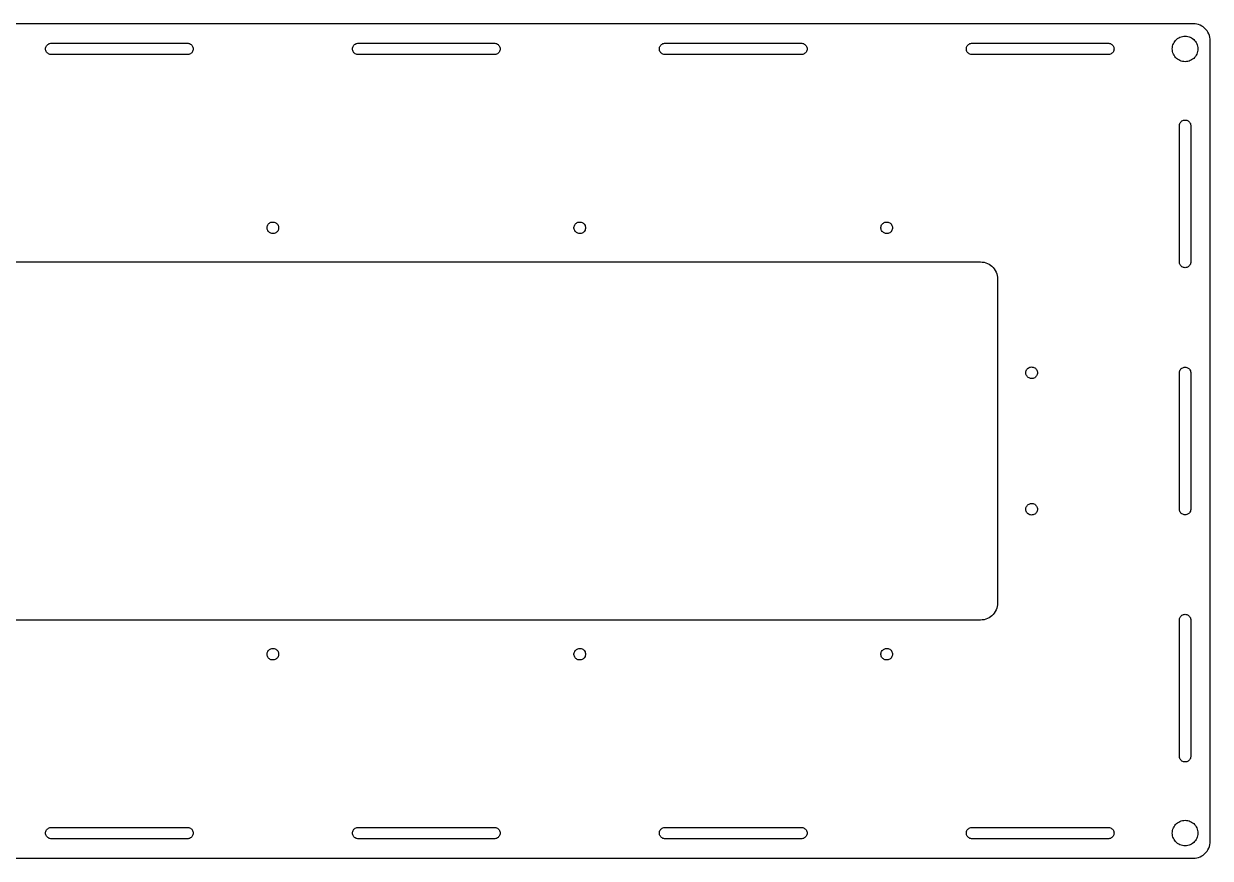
# Model space of a CAD drawing. Header units: metres. Extents: x -320 to 320, y -122 to 122.
# Drawn here: x -28 to 319.9, y -122.3 to 122.3 of the extents above; entities that cross this region are included whole.
import ezdxf

# ---------------------------------------------------------------- set-up
doc = ezdxf.new("R2010")
doc.units = ezdxf.units.M

msp = doc.modelspace()

# ---------------------------------------------------------------- linework, layer by layer
for p, q in [((314.875, 122.325), (-314.875, 122.325)), ((315.398, 122.298), (314.875, 122.325)), ((315.915, 122.216), (315.398, 122.298)), ((316.42, 122.08), (315.915, 122.216)), ((316.909, 121.893), (316.42, 122.08)), ((317.375, 121.655), (316.909, 121.893)), ((310.625, 118.198), (310.975, 118.376)), ((310.975, 118.376), (311.341, 118.516)), ((311.341, 118.516), (311.72, 118.618)), ((311.72, 118.618), (312.108, 118.679)), ((312.108, 118.679), (312.5, 118.7)), ((312.5, 118.7), (312.892, 118.679)), ((312.892, 118.679), (313.28, 118.618)), ((313.28, 118.618), (313.659, 118.516)), ((313.659, 118.516), (314.025, 118.376)), ((314.025, 118.376), (314.375, 118.198)), ((317.814, 121.37), (317.375, 121.655)), ((318.221, 121.041), (317.814, 121.37)), ((318.591, 120.671), (318.221, 121.041)), ((318.92, 120.264), (318.591, 120.671)), ((319.205, 119.825), (318.92, 120.264)), ((319.443, 119.359), (319.205, 119.825)), ((319.63, 118.87), (319.443, 119.359)), ((319.766, 118.365), (319.63, 118.87)), ((319.848, 117.848), (319.766, 118.365)), ((-21.65, 114.95), (-21.6316, 115.196)), ((-21.6316, 114.704), (-21.65, 114.95)), ((-21.6316, 115.196), (-21.5767, 115.436)), ((-21.5767, 115.436), (-21.4866, 115.666)), ((-21.4866, 115.666), (-21.3633, 115.879)), ((-21.3633, 115.879), (-21.2095, 116.072)), ((-21.2095, 116.072), (-21.0287, 116.24)), ((-21.0287, 116.24), (-20.825, 116.379)), ((-20.825, 116.379), (-20.6028, 116.486)), ((-20.6028, 116.486), (-20.3672, 116.559)), ((-20.3672, 116.559), (-20.1233, 116.595)), ((-20.1233, 116.595), (20.1233, 116.595)), ((20.1233, 116.595), (20.3672, 116.559)), ((20.3672, 116.559), (20.6028, 116.486)), ((20.6028, 116.486), (20.825, 116.379)), ((20.825, 116.379), (21.0287, 116.24)), ((21.0287, 116.24), (21.2095, 116.072)), ((21.2095, 116.072), (21.3633, 115.879)), ((21.3633, 115.879), (21.4866, 115.666)), ((21.4866, 115.666), (21.5767, 115.436)), ((21.5767, 115.436), (21.6316, 115.196)), ((21.6316, 115.196), (21.65, 114.95)), ((21.65, 114.95), (21.6316, 114.704)), ((68.35, 114.95), (68.3684, 115.196)), ((68.3684, 114.704), (68.35, 114.95)), ((68.3684, 115.196), (68.4233, 115.436)), ((68.4233, 115.436), (68.5134, 115.666)), ((68.5134, 115.666), (68.6367, 115.879)), ((68.6367, 115.879), (68.7905, 116.072)), ((68.7905, 116.072), (68.9712, 116.24)), ((68.9712, 116.24), (69.175, 116.379)), ((69.175, 116.379), (69.3972, 116.486)), ((69.3972, 116.486), (69.6328, 116.559)), ((69.6328, 116.559), (69.8767, 116.595)), ((69.8767, 116.595), (110.123, 116.595)), ((110.123, 116.595), (110.367, 116.559)), ((110.367, 116.559), (110.603, 116.486)), ((110.603, 116.486), (110.825, 116.379)), ((110.825, 116.379), (111.029, 116.24)), ((111.029, 116.24), (111.21, 116.072)), ((111.21, 116.072), (111.363, 115.879)), ((111.363, 115.879), (111.487, 115.666)), ((111.487, 115.666), (111.577, 115.436)), ((111.577, 115.436), (111.632, 115.196)), ((111.632, 115.196), (111.65, 114.95)), ((111.65, 114.95), (111.632, 114.704)), ((158.35, 114.95), (158.368, 115.196)), ((158.368, 114.704), (158.35, 114.95)), ((158.368, 115.196), (158.423, 115.436)), ((158.423, 115.436), (158.513, 115.666)), ((158.513, 115.666), (158.637, 115.879)), ((158.637, 115.879), (158.79, 116.072)), ((158.79, 116.072), (158.971, 116.24)), ((158.971, 116.24), (159.175, 116.379)), ((159.175, 116.379), (159.397, 116.486)), ((159.397, 116.486), (159.633, 116.559)), ((159.633, 116.559), (159.877, 116.595)), ((159.877, 116.595), (200.123, 116.595)), ((200.123, 116.595), (200.367, 116.559)), ((200.367, 116.559), (200.603, 116.486)), ((200.603, 116.486), (200.825, 116.379)), ((200.825, 116.379), (201.029, 116.24)), ((201.029, 116.24), (201.21, 116.072)), ((201.21, 116.072), (201.363, 115.879)), ((201.363, 115.879), (201.487, 115.666)), ((201.487, 115.666), (201.577, 115.436)), ((201.577, 115.436), (201.632, 115.196)), ((201.632, 115.196), (201.65, 114.95)), ((201.65, 114.95), (201.632, 114.704)), ((248.35, 114.95), (248.368, 115.196)), ((248.368, 114.704), (248.35, 114.95)), ((248.368, 115.196), (248.423, 115.436)), ((248.423, 115.436), (248.513, 115.666)), ((248.513, 115.666), (248.637, 115.879)), ((248.637, 115.879), (248.79, 116.072)), ((248.79, 116.072), (248.971, 116.24)), ((248.971, 116.24), (249.175, 116.379)), ((249.175, 116.379), (249.397, 116.486)), ((249.397, 116.486), (249.633, 116.559)), ((249.633, 116.559), (249.877, 116.595)), ((249.877, 116.595), (290.123, 116.595)), ((290.123, 116.595), (290.367, 116.559)), ((290.367, 116.559), (290.603, 116.486)), ((290.603, 116.486), (290.825, 116.379)), ((290.825, 116.379), (291.029, 116.24)), ((291.029, 116.24), (291.21, 116.072)), ((291.21, 116.072), (291.363, 115.879)), ((291.363, 115.879), (291.487, 115.666)), ((291.487, 115.666), (291.577, 115.436)), ((291.577, 115.436), (291.632, 115.196)), ((291.632, 115.196), (291.65, 114.95)), ((291.65, 114.95), (291.632, 114.704)), ((308.75, 114.95), (308.771, 115.342)), ((308.771, 114.558), (308.75, 114.95)), ((308.771, 115.342), (308.832, 115.73)), ((308.832, 115.73), (308.934, 116.109)), ((308.934, 116.109), (309.074, 116.475)), ((309.074, 116.475), (309.252, 116.825)), ((309.252, 116.825), (309.466, 117.154)), ((309.466, 117.154), (309.713, 117.459)), ((309.713, 117.459), (309.991, 117.737)), ((309.991, 117.737), (310.296, 117.984)), ((310.296, 117.984), (310.625, 118.198)), ((314.375, 118.198), (314.704, 117.984)), ((314.704, 117.984), (315.009, 117.737)), ((315.009, 117.737), (315.287, 117.459)), ((315.287, 117.459), (315.534, 117.154)), ((315.534, 117.154), (315.748, 116.825)), ((315.748, 116.825), (315.926, 116.475)), ((315.926, 116.475), (316.066, 116.109)), ((316.066, 116.109), (316.168, 115.73)), ((316.168, 115.73), (316.229, 115.342)), ((316.229, 115.342), (316.25, 114.95)), ((316.25, 114.95), (316.229, 114.558)), ((319.875, 117.325), (319.848, 117.848)), ((319.875, -117.325), (319.875, 117.325)), ((-21.5767, 114.464), (-21.6316, 114.704)), ((-21.4866, 114.234), (-21.5767, 114.464)), ((-21.3633, 114.021), (-21.4866, 114.234)), ((-21.2095, 113.828), (-21.3633, 114.021)), ((-21.0287, 113.66), (-21.2095, 113.828)), ((-20.825, 113.521), (-21.0287, 113.66)), ((-20.6028, 113.414), (-20.825, 113.521)), ((-20.3672, 113.341), (-20.6028, 113.414)), ((-20.1233, 113.305), (-20.3672, 113.341)), ((20.1233, 113.305), (-20.1233, 113.305)), ((20.3672, 113.341), (20.1233, 113.305)), ((20.6028, 113.414), (20.3672, 113.341)), ((20.825, 113.521), (20.6028, 113.414)), ((21.0287, 113.66), (20.825, 113.521)), ((21.2095, 113.828), (21.0287, 113.66)), ((21.3633, 114.021), (21.2095, 113.828)), ((21.4866, 114.234), (21.3633, 114.021)), ((21.5767, 114.464), (21.4866, 114.234)), ((21.6316, 114.704), (21.5767, 114.464)), ((68.4233, 114.464), (68.3684, 114.704)), ((68.5134, 114.234), (68.4233, 114.464)), ((68.6367, 114.021), (68.5134, 114.234)), ((68.7905, 113.828), (68.6367, 114.021)), ((68.9712, 113.66), (68.7905, 113.828)), ((69.175, 113.521), (68.9712, 113.66)), ((69.3972, 113.414), (69.175, 113.521)), ((69.6328, 113.341), (69.3972, 113.414)), ((69.8767, 113.305), (69.6328, 113.341)), ((110.123, 113.305), (69.8767, 113.305)), ((110.367, 113.341), (110.123, 113.305)), ((110.603, 113.414), (110.367, 113.341)), ((110.825, 113.521), (110.603, 113.414)), ((111.029, 113.66), (110.825, 113.521)), ((111.21, 113.828), (111.029, 113.66)), ((111.363, 114.021), (111.21, 113.828)), ((111.487, 114.234), (111.363, 114.021)), ((111.577, 114.464), (111.487, 114.234)), ((111.632, 114.704), (111.577, 114.464)), ((158.423, 114.464), (158.368, 114.704)), ((158.513, 114.234), (158.423, 114.464)), ((158.637, 114.021), (158.513, 114.234)), ((158.79, 113.828), (158.637, 114.021)), ((158.971, 113.66), (158.79, 113.828)), ((159.175, 113.521), (158.971, 113.66)), ((159.397, 113.414), (159.175, 113.521)), ((159.633, 113.341), (159.397, 113.414)), ((159.877, 113.305), (159.633, 113.341)), ((200.123, 113.305), (159.877, 113.305)), ((200.367, 113.341), (200.123, 113.305)), ((200.603, 113.414), (200.367, 113.341)), ((200.825, 113.521), (200.603, 113.414)), ((201.029, 113.66), (200.825, 113.521)), ((201.21, 113.828), (201.029, 113.66)), ((201.363, 114.021), (201.21, 113.828)), ((201.487, 114.234), (201.363, 114.021)), ((201.577, 114.464), (201.487, 114.234)), ((201.632, 114.704), (201.577, 114.464)), ((248.423, 114.464), (248.368, 114.704)), ((248.513, 114.234), (248.423, 114.464)), ((248.637, 114.021), (248.513, 114.234)), ((248.79, 113.828), (248.637, 114.021)), ((248.971, 113.66), (248.79, 113.828)), ((249.175, 113.521), (248.971, 113.66)), ((249.397, 113.414), (249.175, 113.521)), ((249.633, 113.341), (249.397, 113.414)), ((249.877, 113.305), (249.633, 113.341)), ((290.123, 113.305), (249.877, 113.305)), ((290.367, 113.341), (290.123, 113.305)), ((290.603, 113.414), (290.367, 113.341)), ((290.825, 113.521), (290.603, 113.414)), ((291.029, 113.66), (290.825, 113.521)), ((291.21, 113.828), (291.029, 113.66)), ((291.363, 114.021), (291.21, 113.828)), ((291.487, 114.234), (291.363, 114.021)), ((291.577, 114.464), (291.487, 114.234)), ((291.632, 114.704), (291.577, 114.464)), ((308.832, 114.17), (308.771, 114.558)), ((308.934, 113.791), (308.832, 114.17)), ((309.074, 113.425), (308.934, 113.791)), ((309.252, 113.075), (309.074, 113.425)), ((309.466, 112.746), (309.252, 113.075)), ((309.713, 112.441), (309.466, 112.746)), ((309.991, 112.163), (309.713, 112.441)), ((310.296, 111.916), (309.991, 112.163)), ((310.625, 111.702), (310.296, 111.916)), ((310.975, 111.524), (310.625, 111.702)), ((311.341, 111.384), (310.975, 111.524)), ((311.72, 111.282), (311.341, 111.384)), ((313.659, 111.384), (313.28, 111.282)), ((314.025, 111.524), (313.659, 111.384)), ((314.375, 111.702), (314.025, 111.524)), ((314.704, 111.916), (314.375, 111.702)), ((315.009, 112.163), (314.704, 111.916)), ((315.287, 112.441), (315.009, 112.163)), ((315.534, 112.746), (315.287, 112.441)), ((315.748, 113.075), (315.534, 112.746)), ((315.926, 113.425), (315.748, 113.075)), ((316.066, 113.791), (315.926, 113.425)), ((316.168, 114.17), (316.066, 113.791)), ((316.229, 114.558), (316.168, 114.17)), ((312.108, 111.221), (311.72, 111.282)), ((312.5, 111.2), (312.108, 111.221)), ((312.892, 111.221), (312.5, 111.2)), ((313.28, 111.282), (312.892, 111.221)), ((311.784, 93.9366), (312.014, 94.0267)), ((312.014, 94.0267), (312.254, 94.0816)), ((312.254, 94.0816), (312.5, 94.1)), ((312.5, 94.1), (312.746, 94.0816)), ((312.746, 94.0816), (312.986, 94.0267)), ((312.986, 94.0267), (313.216, 93.9366)), ((310.855, 92.5733), (310.891, 92.8172)), ((310.855, 52.3267), (310.855, 92.5733)), ((310.891, 92.8172), (310.964, 93.0528)), ((310.964, 93.0528), (311.071, 93.275)), ((311.071, 93.275), (311.21, 93.4788)), ((311.21, 93.4788), (311.378, 93.6595)), ((311.378, 93.6595), (311.571, 93.8133)), ((311.571, 93.8133), (311.784, 93.9366)), ((313.216, 93.9366), (313.429, 93.8133)), ((313.429, 93.8133), (313.622, 93.6595)), ((313.622, 93.6595), (313.79, 93.4788)), ((313.79, 93.4788), (313.929, 93.275)), ((313.929, 93.275), (314.036, 93.0528)), ((314.036, 93.0528), (314.109, 92.8172)), ((314.109, 92.8172), (314.145, 92.5733)), ((314.145, 92.5733), (314.145, 52.3267)), ((43.3045, 62.6241), (43.3407, 62.8696)), ((43.3407, 62.8696), (43.4122, 63.1073)), ((43.4122, 63.1073), (43.5175, 63.332)), ((43.5175, 63.332), (43.6544, 63.539)), ((43.6544, 63.539), (43.8201, 63.7238)), ((43.8201, 63.7238), (44.0108, 63.8826)), ((44.0108, 63.8826), (44.2227, 64.0119)), ((44.2227, 64.0119), (44.4511, 64.1089)), ((44.4511, 64.1089), (44.6912, 64.1717)), ((44.6912, 64.1717), (44.9379, 64.1989)), ((44.9379, 64.1989), (45.1859, 64.1898)), ((45.1859, 64.1898), (45.43, 64.1447)), ((45.43, 64.1447), (45.6649, 64.0646)), ((45.6649, 64.0646), (45.8856, 63.9511)), ((45.8856, 63.9511), (46.0874, 63.8067)), ((46.0874, 63.8067), (46.2661, 63.6344)), ((46.2661, 63.6344), (46.4178, 63.438)), ((46.4178, 63.438), (46.5393, 63.2216)), ((46.5393, 63.2216), (46.6279, 62.9898)), ((46.6279, 62.9898), (46.6819, 62.7475)), ((46.6819, 62.7475), (46.7, 62.5)), ((133.305, 62.6241), (133.341, 62.8696)), ((133.341, 62.8696), (133.412, 63.1073)), ((133.412, 63.1073), (133.518, 63.332)), ((133.518, 63.332), (133.654, 63.539)), ((133.654, 63.539), (133.82, 63.7238)), ((133.82, 63.7238), (134.011, 63.8826)), ((134.011, 63.8826), (134.223, 64.0119)), ((134.223, 64.0119), (134.451, 64.1089)), ((134.451, 64.1089), (134.691, 64.1717)), ((134.691, 64.1717), (134.938, 64.1989)), ((134.938, 64.1989), (135.186, 64.1898)), ((135.186, 64.1898), (135.43, 64.1447)), ((135.43, 64.1447), (135.665, 64.0646)), ((135.665, 64.0646), (135.886, 63.9511)), ((135.886, 63.9511), (136.087, 63.8067)), ((136.087, 63.8067), (136.266, 63.6344)), ((136.266, 63.6344), (136.418, 63.438)), ((136.418, 63.438), (136.539, 63.2216)), ((136.539, 63.2216), (136.628, 62.9898)), ((136.628, 62.9898), (136.682, 62.7475)), ((136.682, 62.7475), (136.7, 62.5)), ((223.305, 62.6241), (223.341, 62.8696)), ((223.341, 62.8696), (223.412, 63.1073)), ((223.412, 63.1073), (223.518, 63.332)), ((223.518, 63.332), (223.654, 63.539)), ((223.654, 63.539), (223.82, 63.7238)), ((223.82, 63.7238), (224.011, 63.8826)), ((224.011, 63.8826), (224.223, 64.0119)), ((224.223, 64.0119), (224.451, 64.1089)), ((224.451, 64.1089), (224.691, 64.1717)), ((224.691, 64.1717), (224.938, 64.1989)), ((224.938, 64.1989), (225.186, 64.1898)), ((225.186, 64.1898), (225.43, 64.1447)), ((225.43, 64.1447), (225.665, 64.0646)), ((225.665, 64.0646), (225.886, 63.9511)), ((225.886, 63.9511), (226.087, 63.8067)), ((226.087, 63.8067), (226.266, 63.6344)), ((226.266, 63.6344), (226.418, 63.438)), ((226.418, 63.438), (226.539, 63.2216)), ((226.539, 63.2216), (226.628, 62.9898)), ((226.628, 62.9898), (226.682, 62.7475)), ((226.682, 62.7475), (226.7, 62.5)), ((43.3045, 62.3759), (43.3045, 62.6241)), ((43.3407, 62.1304), (43.3045, 62.3759)), ((43.4122, 61.8927), (43.3407, 62.1304)), ((43.5175, 61.668), (43.4122, 61.8927)), ((43.6544, 61.461), (43.5175, 61.668)), ((43.8201, 61.2762), (43.6544, 61.461)), ((44.0108, 61.1174), (43.8201, 61.2762)), ((44.2227, 60.9881), (44.0108, 61.1174)), ((44.4511, 60.8911), (44.2227, 60.9881)), ((44.6912, 60.8283), (44.4511, 60.8911)), ((44.9379, 60.8011), (44.6912, 60.8283)), ((45.1859, 60.8102), (44.9379, 60.8011)), ((45.43, 60.8553), (45.1859, 60.8102)), ((45.6649, 60.9354), (45.43, 60.8553)), ((45.8856, 61.0489), (45.6649, 60.9354)), ((46.0874, 61.1933), (45.8856, 61.0489)), ((46.2661, 61.3656), (46.0874, 61.1933)), ((46.4178, 61.562), (46.2661, 61.3656)), ((46.5393, 61.7784), (46.4178, 61.562)), ((46.6279, 62.0102), (46.5393, 61.7784)), ((46.6819, 62.2525), (46.6279, 62.0102)), ((46.7, 62.5), (46.6819, 62.2525)), ((133.305, 62.3759), (133.305, 62.6241)), ((133.341, 62.1304), (133.305, 62.3759)), ((133.412, 61.8927), (133.341, 62.1304)), ((133.518, 61.668), (133.412, 61.8927)), ((133.654, 61.461), (133.518, 61.668)), ((133.82, 61.2762), (133.654, 61.461)), ((134.011, 61.1174), (133.82, 61.2762)), ((134.223, 60.9881), (134.011, 61.1174)), ((134.451, 60.8911), (134.223, 60.9881)), ((134.691, 60.8283), (134.451, 60.8911)), ((134.938, 60.8011), (134.691, 60.8283)), ((135.186, 60.8102), (134.938, 60.8011)), ((135.43, 60.8553), (135.186, 60.8102)), ((135.665, 60.9354), (135.43, 60.8553)), ((135.886, 61.0489), (135.665, 60.9354)), ((136.087, 61.1933), (135.886, 61.0489)), ((136.266, 61.3656), (136.087, 61.1933)), ((136.418, 61.562), (136.266, 61.3656)), ((136.539, 61.7784), (136.418, 61.562)), ((136.628, 62.0102), (136.539, 61.7784)), ((136.682, 62.2525), (136.628, 62.0102)), ((136.7, 62.5), (136.682, 62.2525)), ((223.305, 62.3759), (223.305, 62.6241)), ((223.341, 62.1304), (223.305, 62.3759)), ((223.412, 61.8927), (223.341, 62.1304)), ((223.518, 61.668), (223.412, 61.8927)), ((223.654, 61.461), (223.518, 61.668)), ((223.82, 61.2762), (223.654, 61.461)), ((224.011, 61.1174), (223.82, 61.2762)), ((224.223, 60.9881), (224.011, 61.1174)), ((224.451, 60.8911), (224.223, 60.9881)), ((224.691, 60.8283), (224.451, 60.8911)), ((224.938, 60.8011), (224.691, 60.8283)), ((225.186, 60.8102), (224.938, 60.8011)), ((225.43, 60.8553), (225.186, 60.8102)), ((225.665, 60.9354), (225.43, 60.8553)), ((225.886, 61.0489), (225.665, 60.9354)), ((226.087, 61.1933), (225.886, 61.0489)), ((226.266, 61.3656), (226.087, 61.1933)), ((226.418, 61.562), (226.266, 61.3656)), ((226.539, 61.7784), (226.418, 61.562)), ((226.628, 62.0102), (226.539, 61.7784)), ((226.682, 62.2525), (226.628, 62.0102)), ((226.7, 62.5), (226.682, 62.2525)), ((-252.5, 52.5), (252.5, 52.5)), ((252.5, 52.5), (253.023, 52.4726)), ((253.023, 52.4726), (253.54, 52.3907)), ((253.54, 52.3907), (254.045, 52.2553)), ((254.045, 52.2553), (254.534, 52.0677)), ((310.891, 52.0828), (310.855, 52.3267)), ((314.145, 52.3267), (314.109, 52.0828)), ((254.534, 52.0677), (255, 51.8301)), ((255, 51.8301), (255.439, 51.5451)), ((255.439, 51.5451), (255.846, 51.2157)), ((255.846, 51.2157), (256.216, 50.8457)), ((256.216, 50.8457), (256.545, 50.4389)), ((256.545, 50.4389), (256.83, 50)), ((256.83, 50), (257.068, 49.5337)), ((257.068, 49.5337), (257.255, 49.0451)), ((257.255, 49.0451), (257.391, 48.5396)), ((310.964, 51.8472), (310.891, 52.0828)), ((311.071, 51.625), (310.964, 51.8472)), ((311.21, 51.4212), (311.071, 51.625)), ((311.378, 51.2405), (311.21, 51.4212)), ((311.571, 51.0867), (311.378, 51.2405)), ((311.784, 50.9634), (311.571, 51.0867)), ((312.014, 50.8733), (311.784, 50.9634)), ((312.254, 50.8184), (312.014, 50.8733)), ((312.5, 50.8), (312.254, 50.8184)), ((312.746, 50.8184), (312.5, 50.8)), ((312.986, 50.8733), (312.746, 50.8184)), ((313.216, 50.9634), (312.986, 50.8733)), ((313.429, 51.0867), (313.216, 50.9634)), ((313.622, 51.2405), (313.429, 51.0867)), ((313.79, 51.4212), (313.622, 51.2405)), ((313.929, 51.625), (313.79, 51.4212)), ((314.036, 51.8472), (313.929, 51.625)), ((314.109, 52.0828), (314.036, 51.8472)), ((257.391, 48.5396), (257.473, 48.0226)), ((257.473, 48.0226), (257.5, 47.5)), ((257.5, 47.5), (257.5, -47.5)), ((266.018, 20.832), (266.154, 21.039)), ((266.154, 21.039), (266.32, 21.2238)), ((266.32, 21.2238), (266.511, 21.3826)), ((266.511, 21.3826), (266.723, 21.5119)), ((266.723, 21.5119), (266.951, 21.6089)), ((266.951, 21.6089), (267.191, 21.6717)), ((267.191, 21.6717), (267.438, 21.6989)), ((267.438, 21.6989), (267.686, 21.6898)), ((267.686, 21.6898), (267.93, 21.6447)), ((267.93, 21.6447), (268.165, 21.5646)), ((268.165, 21.5646), (268.386, 21.4511)), ((268.386, 21.4511), (268.587, 21.3067)), ((268.587, 21.3067), (268.766, 21.1344)), ((268.766, 21.1344), (268.918, 20.938)), ((268.918, 20.938), (269.039, 20.7216)), ((311.071, 20.825), (311.21, 21.0287)), ((311.21, 21.0287), (311.378, 21.2095)), ((311.378, 21.2095), (311.571, 21.3633)), ((311.571, 21.3633), (311.784, 21.4866)), ((311.784, 21.4866), (312.014, 21.5767)), ((312.014, 21.5767), (312.254, 21.6316)), ((312.254, 21.6316), (312.5, 21.65)), ((312.5, 21.65), (312.746, 21.6316)), ((312.746, 21.6316), (312.986, 21.5767)), ((312.986, 21.5767), (313.216, 21.4866)), ((313.216, 21.4866), (313.429, 21.3633)), ((313.429, 21.3633), (313.622, 21.2095)), ((313.622, 21.2095), (313.79, 21.0287)), ((313.79, 21.0287), (313.929, 20.825)), ((265.805, 20.1241), (265.841, 20.3696)), ((265.805, 19.8759), (265.805, 20.1241)), ((265.841, 19.6304), (265.805, 19.8759)), ((265.841, 20.3696), (265.912, 20.6073)), ((265.912, 19.3927), (265.841, 19.6304)), ((265.912, 20.6073), (266.018, 20.832)), ((266.018, 19.168), (265.912, 19.3927)), ((266.154, 18.961), (266.018, 19.168)), ((266.32, 18.7762), (266.154, 18.961)), ((266.511, 18.6174), (266.32, 18.7762)), ((266.723, 18.4881), (266.511, 18.6174)), ((266.951, 18.3911), (266.723, 18.4881)), ((267.191, 18.3283), (266.951, 18.3911)), ((267.438, 18.3011), (267.191, 18.3283)), ((267.686, 18.3102), (267.438, 18.3011)), ((267.93, 18.3553), (267.686, 18.3102)), ((268.165, 18.4354), (267.93, 18.3553)), ((268.386, 18.5489), (268.165, 18.4354)), ((268.587, 18.6933), (268.386, 18.5489)), ((268.766, 18.8656), (268.587, 18.6933)), ((268.918, 19.062), (268.766, 18.8656)), ((269.039, 19.2784), (268.918, 19.062)), ((269.039, 20.7216), (269.128, 20.4898)), ((269.128, 19.5102), (269.039, 19.2784)), ((269.128, 20.4898), (269.182, 20.2475)), ((269.182, 19.7525), (269.128, 19.5102)), ((269.182, 20.2475), (269.2, 20)), ((269.2, 20), (269.182, 19.7525)), ((310.855, 20.1233), (310.891, 20.3672)), ((310.855, -20.1233), (310.855, 20.1233)), ((310.891, 20.3672), (310.964, 20.6028)), ((310.964, 20.6028), (311.071, 20.825)), ((313.929, 20.825), (314.036, 20.6028)), ((314.036, 20.6028), (314.109, 20.3672)), ((314.109, 20.3672), (314.145, 20.1233)), ((314.145, 20.1233), (314.145, -20.1233)), ((265.805, -19.8759), (265.841, -19.6304)), ((265.805, -20.1241), (265.805, -19.8759)), ((265.841, -20.3696), (265.805, -20.1241)), ((265.841, -19.6304), (265.912, -19.3927)), ((265.912, -20.6073), (265.841, -20.3696)), ((265.912, -19.3927), (266.018, -19.168)), ((266.018, -20.832), (265.912, -20.6073)), ((266.018, -19.168), (266.154, -18.961)), ((266.154, -21.039), (266.018, -20.832)), ((266.154, -18.961), (266.32, -18.7762)), ((266.32, -18.7762), (266.511, -18.6174)), ((266.511, -18.6174), (266.723, -18.4881)), ((266.723, -18.4881), (266.951, -18.3911)), ((266.951, -18.3911), (267.191, -18.3283)), ((267.191, -18.3283), (267.438, -18.3011)), ((267.438, -18.3011), (267.686, -18.3102)), ((267.686, -18.3102), (267.93, -18.3553)), ((267.93, -18.3553), (268.165, -18.4354)), ((268.165, -18.4354), (268.386, -18.5489)), ((268.386, -18.5489), (268.587, -18.6933)), ((268.587, -18.6933), (268.766, -18.8656)), ((268.766, -18.8656), (268.918, -19.062)), ((268.918, -19.062), (269.039, -19.2784)), ((269.039, -20.7216), (268.918, -20.938)), ((269.039, -19.2784), (269.128, -19.5102)), ((269.128, -20.4898), (269.039, -20.7216)), ((269.128, -19.5102), (269.182, -19.7525)), ((269.182, -20.2475), (269.128, -20.4898)), ((269.182, -19.7525), (269.2, -20)), ((269.2, -20), (269.182, -20.2475)), ((310.891, -20.3672), (310.855, -20.1233)), ((310.964, -20.6028), (310.891, -20.3672)), ((311.071, -20.825), (310.964, -20.6028)), ((311.21, -21.0287), (311.071, -20.825)), ((313.929, -20.825), (313.79, -21.0287)), ((314.036, -20.6028), (313.929, -20.825)), ((314.109, -20.3672), (314.036, -20.6028)), ((314.145, -20.1233), (314.109, -20.3672)), ((266.32, -21.2238), (266.154, -21.039)), ((266.511, -21.3826), (266.32, -21.2238)), ((266.723, -21.5119), (266.511, -21.3826)), ((266.951, -21.6089), (266.723, -21.5119)), ((267.191, -21.6717), (266.951, -21.6089)), ((267.438, -21.6989), (267.191, -21.6717)), ((267.686, -21.6898), (267.438, -21.6989)), ((267.93, -21.6447), (267.686, -21.6898)), ((268.165, -21.5646), (267.93, -21.6447)), ((268.386, -21.4511), (268.165, -21.5646)), ((268.587, -21.3067), (268.386, -21.4511)), ((268.766, -21.1344), (268.587, -21.3067)), ((268.918, -20.938), (268.766, -21.1344)), ((311.378, -21.2095), (311.21, -21.0287)), ((311.571, -21.3633), (311.378, -21.2095)), ((311.784, -21.4866), (311.571, -21.3633)), ((312.014, -21.5767), (311.784, -21.4866)), ((312.254, -21.6316), (312.014, -21.5767)), ((312.5, -21.65), (312.254, -21.6316)), ((312.746, -21.6316), (312.5, -21.65)), ((312.986, -21.5767), (312.746, -21.6316)), ((313.216, -21.4866), (312.986, -21.5767)), ((313.429, -21.3633), (313.216, -21.4866)), ((313.622, -21.2095), (313.429, -21.3633)), ((313.79, -21.0287), (313.622, -21.2095)), ((257.391, -48.5396), (257.255, -49.0451)), ((257.473, -48.0226), (257.391, -48.5396)), ((257.5, -47.5), (257.473, -48.0226)), ((254.534, -52.0677), (254.045, -52.2553)), ((255, -51.8301), (254.534, -52.0677)), ((255.439, -51.5451), (255, -51.8301)), ((255.846, -51.2157), (255.439, -51.5451)), ((256.216, -50.8457), (255.846, -51.2157)), ((256.545, -50.4389), (256.216, -50.8457)), ((256.83, -50), (256.545, -50.4389)), ((257.068, -49.5337), (256.83, -50)), ((257.255, -49.0451), (257.068, -49.5337)), ((310.855, -52.3267), (310.891, -52.0828)), ((310.891, -52.0828), (310.964, -51.8472)), ((310.964, -51.8472), (311.071, -51.625)), ((311.071, -51.625), (311.21, -51.4212)), ((311.21, -51.4212), (311.378, -51.2405)), ((311.378, -51.2405), (311.571, -51.0867)), ((311.571, -51.0867), (311.784, -50.9634)), ((311.784, -50.9634), (312.014, -50.8733)), ((312.014, -50.8733), (312.254, -50.8184)), ((312.254, -50.8184), (312.5, -50.8)), ((312.5, -50.8), (312.746, -50.8184)), ((312.746, -50.8184), (312.986, -50.8733)), ((312.986, -50.8733), (313.216, -50.9634)), ((313.216, -50.9634), (313.429, -51.0867)), ((313.429, -51.0867), (313.622, -51.2405)), ((313.622, -51.2405), (313.79, -51.4212)), ((313.79, -51.4212), (313.929, -51.625)), ((313.929, -51.625), (314.036, -51.8472)), ((314.036, -51.8472), (314.109, -52.0828)), ((314.109, -52.0828), (314.145, -52.3267)), ((252.5, -52.5), (-252.5, -52.5)), ((253.023, -52.4726), (252.5, -52.5)), ((253.54, -52.3907), (253.023, -52.4726)), ((254.045, -52.2553), (253.54, -52.3907)), ((310.855, -92.5733), (310.855, -52.3267)), ((314.145, -52.3267), (314.145, -92.5733)), ((43.3045, -62.3759), (43.3407, -62.1304)), ((43.3045, -62.6241), (43.3045, -62.3759)), ((43.3407, -62.8696), (43.3045, -62.6241)), ((43.3407, -62.1304), (43.4122, -61.8927)), ((43.4122, -61.8927), (43.5175, -61.668)), ((43.5175, -61.668), (43.6544, -61.461)), ((43.6544, -61.461), (43.8201, -61.2762)), ((43.8201, -61.2762), (44.0108, -61.1174)), ((44.0108, -61.1174), (44.2227, -60.9881)), ((44.2227, -60.9881), (44.4511, -60.8911)), ((44.4511, -60.8911), (44.6912, -60.8283)), ((44.6912, -60.8283), (44.9379, -60.8011)), ((44.9379, -60.8011), (45.1859, -60.8102)), ((45.1859, -60.8102), (45.43, -60.8553)), ((45.43, -60.8553), (45.6649, -60.9354)), ((45.6649, -60.9354), (45.8856, -61.0489)), ((45.8856, -61.0489), (46.0874, -61.1933)), ((46.0874, -61.1933), (46.2661, -61.3656)), ((46.2661, -61.3656), (46.4178, -61.562)), ((46.4178, -61.562), (46.5393, -61.7784)), ((46.5393, -61.7784), (46.6279, -62.0102)), ((46.6279, -62.0102), (46.6819, -62.2525)), ((46.6819, -62.2525), (46.7, -62.5)), ((46.7, -62.5), (46.6819, -62.7475)), ((133.305, -62.3759), (133.341, -62.1304)), ((133.305, -62.6241), (133.305, -62.3759)), ((133.341, -62.8696), (133.305, -62.6241)), ((133.341, -62.1304), (133.412, -61.8927)), ((133.412, -61.8927), (133.518, -61.668)), ((133.518, -61.668), (133.654, -61.461)), ((133.654, -61.461), (133.82, -61.2762)), ((133.82, -61.2762), (134.011, -61.1174)), ((134.011, -61.1174), (134.223, -60.9881)), ((134.223, -60.9881), (134.451, -60.8911)), ((134.451, -60.8911), (134.691, -60.8283)), ((134.691, -60.8283), (134.938, -60.8011)), ((134.938, -60.8011), (135.186, -60.8102)), ((135.186, -60.8102), (135.43, -60.8553)), ((135.43, -60.8553), (135.665, -60.9354)), ((135.665, -60.9354), (135.886, -61.0489)), ((135.886, -61.0489), (136.087, -61.1933)), ((136.087, -61.1933), (136.266, -61.3656)), ((136.266, -61.3656), (136.418, -61.562)), ((136.418, -61.562), (136.539, -61.7784)), ((136.539, -61.7784), (136.628, -62.0102)), ((136.628, -62.0102), (136.682, -62.2525)), ((136.682, -62.2525), (136.7, -62.5)), ((136.7, -62.5), (136.682, -62.7475)), ((223.305, -62.3759), (223.341, -62.1304)), ((223.305, -62.6241), (223.305, -62.3759)), ((223.341, -62.8696), (223.305, -62.6241)), ((223.341, -62.1304), (223.412, -61.8927)), ((223.412, -61.8927), (223.518, -61.668)), ((223.518, -61.668), (223.654, -61.461)), ((223.654, -61.461), (223.82, -61.2762)), ((223.82, -61.2762), (224.011, -61.1174)), ((224.011, -61.1174), (224.223, -60.9881)), ((224.223, -60.9881), (224.451, -60.8911)), ((224.451, -60.8911), (224.691, -60.8283)), ((224.691, -60.8283), (224.938, -60.8011)), ((224.938, -60.8011), (225.186, -60.8102)), ((225.186, -60.8102), (225.43, -60.8553)), ((225.43, -60.8553), (225.665, -60.9354)), ((225.665, -60.9354), (225.886, -61.0489)), ((225.886, -61.0489), (226.087, -61.1933)), ((226.087, -61.1933), (226.266, -61.3656)), ((226.266, -61.3656), (226.418, -61.562)), ((226.418, -61.562), (226.539, -61.7784)), ((226.539, -61.7784), (226.628, -62.0102)), ((226.628, -62.0102), (226.682, -62.2525)), ((226.682, -62.2525), (226.7, -62.5)), ((226.7, -62.5), (226.682, -62.7475)), ((43.4122, -63.1073), (43.3407, -62.8696)), ((43.5175, -63.332), (43.4122, -63.1073)), ((43.6544, -63.539), (43.5175, -63.332)), ((43.8201, -63.7238), (43.6544, -63.539)), ((44.0108, -63.8826), (43.8201, -63.7238)), ((44.2227, -64.0119), (44.0108, -63.8826)), ((44.4511, -64.1089), (44.2227, -64.0119)), ((44.6912, -64.1717), (44.4511, -64.1089)), ((44.9379, -64.1989), (44.6912, -64.1717)), ((45.1859, -64.1898), (44.9379, -64.1989)), ((45.43, -64.1447), (45.1859, -64.1898)), ((45.6649, -64.0646), (45.43, -64.1447)), ((45.8856, -63.9511), (45.6649, -64.0646)), ((46.0874, -63.8067), (45.8856, -63.9511)), ((46.2661, -63.6344), (46.0874, -63.8067)), ((46.4178, -63.438), (46.2661, -63.6344)), ((46.5393, -63.2216), (46.4178, -63.438)), ((46.6279, -62.9898), (46.5393, -63.2216)), ((46.6819, -62.7475), (46.6279, -62.9898)), ((133.412, -63.1073), (133.341, -62.8696)), ((133.518, -63.332), (133.412, -63.1073)), ((133.654, -63.539), (133.518, -63.332)), ((133.82, -63.7238), (133.654, -63.539)), ((134.011, -63.8826), (133.82, -63.7238)), ((134.223, -64.0119), (134.011, -63.8826)), ((134.451, -64.1089), (134.223, -64.0119)), ((134.691, -64.1717), (134.451, -64.1089)), ((134.938, -64.1989), (134.691, -64.1717)), ((135.186, -64.1898), (134.938, -64.1989)), ((135.43, -64.1447), (135.186, -64.1898)), ((135.665, -64.0646), (135.43, -64.1447)), ((135.886, -63.9511), (135.665, -64.0646)), ((136.087, -63.8067), (135.886, -63.9511)), ((136.266, -63.6344), (136.087, -63.8067)), ((136.418, -63.438), (136.266, -63.6344)), ((136.539, -63.2216), (136.418, -63.438)), ((136.628, -62.9898), (136.539, -63.2216)), ((136.682, -62.7475), (136.628, -62.9898)), ((223.412, -63.1073), (223.341, -62.8696)), ((223.518, -63.332), (223.412, -63.1073)), ((223.654, -63.539), (223.518, -63.332)), ((223.82, -63.7238), (223.654, -63.539)), ((224.011, -63.8826), (223.82, -63.7238)), ((224.223, -64.0119), (224.011, -63.8826)), ((224.451, -64.1089), (224.223, -64.0119)), ((224.691, -64.1717), (224.451, -64.1089)), ((224.938, -64.1989), (224.691, -64.1717)), ((225.186, -64.1898), (224.938, -64.1989)), ((225.43, -64.1447), (225.186, -64.1898)), ((225.665, -64.0646), (225.43, -64.1447)), ((225.886, -63.9511), (225.665, -64.0646)), ((226.087, -63.8067), (225.886, -63.9511)), ((226.266, -63.6344), (226.087, -63.8067)), ((226.418, -63.438), (226.266, -63.6344)), ((226.539, -63.2216), (226.418, -63.438)), ((226.628, -62.9898), (226.539, -63.2216)), ((226.682, -62.7475), (226.628, -62.9898)), ((310.891, -92.8172), (310.855, -92.5733)), ((310.964, -93.0528), (310.891, -92.8172)), ((311.071, -93.275), (310.964, -93.0528)), ((311.21, -93.4788), (311.071, -93.275)), ((311.378, -93.6595), (311.21, -93.4788)), ((311.571, -93.8133), (311.378, -93.6595)), ((311.784, -93.9366), (311.571, -93.8133)), ((312.014, -94.0267), (311.784, -93.9366)), ((313.216, -93.9366), (312.986, -94.0267)), ((313.429, -93.8133), (313.216, -93.9366)), ((313.622, -93.6595), (313.429, -93.8133)), ((313.79, -93.4788), (313.622, -93.6595)), ((313.929, -93.275), (313.79, -93.4788)), ((314.036, -93.0528), (313.929, -93.275)), ((314.109, -92.8172), (314.036, -93.0528)), ((314.145, -92.5733), (314.109, -92.8172)), ((312.254, -94.0816), (312.014, -94.0267)), ((312.5, -94.1), (312.254, -94.0816)), ((312.746, -94.0816), (312.5, -94.1)), ((312.986, -94.0267), (312.746, -94.0816)), ((311.341, -111.384), (311.72, -111.282)), ((311.72, -111.282), (312.108, -111.221)), ((312.108, -111.221), (312.5, -111.2)), ((312.5, -111.2), (312.892, -111.221)), ((312.892, -111.221), (313.28, -111.282)), ((313.28, -111.282), (313.659, -111.384)), ((-21.65, -114.95), (-21.6316, -114.704)), ((-21.6316, -114.704), (-21.5767, -114.464)), ((-21.5767, -114.464), (-21.4866, -114.234)), ((-21.4866, -114.234), (-21.3633, -114.021)), ((-21.3633, -114.021), (-21.2095, -113.828)), ((-21.2095, -113.828), (-21.0287, -113.66)), ((-21.0287, -113.66), (-20.825, -113.521)), ((-20.825, -113.521), (-20.6028, -113.414)), ((-20.6028, -113.414), (-20.3672, -113.341)), ((-20.3672, -113.341), (-20.1233, -113.305)), ((-20.1233, -113.305), (20.1233, -113.305)), ((20.1233, -113.305), (20.3672, -113.341)), ((20.3672, -113.341), (20.6028, -113.414)), ((20.6028, -113.414), (20.825, -113.521)), ((20.825, -113.521), (21.0287, -113.66)), ((21.0287, -113.66), (21.2095, -113.828)), ((21.2095, -113.828), (21.3633, -114.021)), ((21.3633, -114.021), (21.4866, -114.234)), ((21.4866, -114.234), (21.5767, -114.464)), ((21.5767, -114.464), (21.6316, -114.704)), ((21.6316, -114.704), (21.65, -114.95)), ((68.35, -114.95), (68.3684, -114.704)), ((68.3684, -114.704), (68.4233, -114.464)), ((68.4233, -114.464), (68.5134, -114.234)), ((68.5134, -114.234), (68.6367, -114.021)), ((68.6367, -114.021), (68.7905, -113.828)), ((68.7905, -113.828), (68.9712, -113.66)), ((68.9712, -113.66), (69.175, -113.521)), ((69.175, -113.521), (69.3972, -113.414)), ((69.3972, -113.414), (69.6328, -113.341)), ((69.6328, -113.341), (69.8767, -113.305)), ((69.8767, -113.305), (110.123, -113.305)), ((110.123, -113.305), (110.367, -113.341)), ((110.367, -113.341), (110.603, -113.414)), ((110.603, -113.414), (110.825, -113.521)), ((110.825, -113.521), (111.029, -113.66)), ((111.029, -113.66), (111.21, -113.828)), ((111.21, -113.828), (111.363, -114.021)), ((111.363, -114.021), (111.487, -114.234)), ((111.487, -114.234), (111.577, -114.464)), ((111.577, -114.464), (111.632, -114.704)), ((111.632, -114.704), (111.65, -114.95)), ((158.35, -114.95), (158.368, -114.704)), ((158.368, -114.704), (158.423, -114.464)), ((158.423, -114.464), (158.513, -114.234)), ((158.513, -114.234), (158.637, -114.021)), ((158.637, -114.021), (158.79, -113.828)), ((158.79, -113.828), (158.971, -113.66)), ((158.971, -113.66), (159.175, -113.521)), ((159.175, -113.521), (159.397, -113.414)), ((159.397, -113.414), (159.633, -113.341)), ((159.633, -113.341), (159.877, -113.305)), ((159.877, -113.305), (200.123, -113.305)), ((200.123, -113.305), (200.367, -113.341)), ((200.367, -113.341), (200.603, -113.414)), ((200.603, -113.414), (200.825, -113.521)), ((200.825, -113.521), (201.029, -113.66)), ((201.029, -113.66), (201.21, -113.828)), ((201.21, -113.828), (201.363, -114.021)), ((201.363, -114.021), (201.487, -114.234)), ((201.487, -114.234), (201.577, -114.464)), ((201.577, -114.464), (201.632, -114.704)), ((201.632, -114.704), (201.65, -114.95)), ((248.35, -114.95), (248.368, -114.704)), ((248.368, -114.704), (248.423, -114.464)), ((248.423, -114.464), (248.513, -114.234)), ((248.513, -114.234), (248.637, -114.021)), ((248.637, -114.021), (248.79, -113.828)), ((248.79, -113.828), (248.971, -113.66)), ((248.971, -113.66), (249.175, -113.521)), ((249.175, -113.521), (249.397, -113.414)), ((249.397, -113.414), (249.633, -113.341)), ((249.633, -113.341), (249.877, -113.305)), ((249.877, -113.305), (290.123, -113.305)), ((290.123, -113.305), (290.367, -113.341)), ((290.367, -113.341), (290.603, -113.414)), ((290.603, -113.414), (290.825, -113.521)), ((290.825, -113.521), (291.029, -113.66)), ((291.029, -113.66), (291.21, -113.828)), ((291.21, -113.828), (291.363, -114.021)), ((291.363, -114.021), (291.487, -114.234)), ((291.487, -114.234), (291.577, -114.464)), ((291.577, -114.464), (291.632, -114.704)), ((291.632, -114.704), (291.65, -114.95)), ((308.75, -114.95), (308.771, -114.558)), ((308.771, -114.558), (308.832, -114.17)), ((308.832, -114.17), (308.934, -113.791)), ((308.934, -113.791), (309.074, -113.425)), ((309.074, -113.425), (309.252, -113.075)), ((309.252, -113.075), (309.466, -112.746)), ((309.466, -112.746), (309.713, -112.441)), ((309.713, -112.441), (309.991, -112.163)), ((309.991, -112.163), (310.296, -111.916)), ((310.296, -111.916), (310.625, -111.702)), ((310.625, -111.702), (310.975, -111.524)), ((310.975, -111.524), (311.341, -111.384)), ((313.659, -111.384), (314.025, -111.524)), ((314.025, -111.524), (314.375, -111.702)), ((314.375, -111.702), (314.704, -111.916)), ((314.704, -111.916), (315.009, -112.163)), ((315.009, -112.163), (315.287, -112.441)), ((315.287, -112.441), (315.534, -112.746)), ((315.534, -112.746), (315.748, -113.075)), ((315.748, -113.075), (315.926, -113.425)), ((315.926, -113.425), (316.066, -113.791)), ((316.066, -113.791), (316.168, -114.17)), ((316.168, -114.17), (316.229, -114.558)), ((316.229, -114.558), (316.25, -114.95)), ((-21.6316, -115.196), (-21.65, -114.95)), ((-21.5767, -115.436), (-21.6316, -115.196)), ((-21.4866, -115.666), (-21.5767, -115.436)), ((-21.3633, -115.879), (-21.4866, -115.666)), ((-21.2095, -116.072), (-21.3633, -115.879)), ((-21.0287, -116.24), (-21.2095, -116.072)), ((-20.825, -116.379), (-21.0287, -116.24)), ((-20.6028, -116.486), (-20.825, -116.379)), ((-20.3672, -116.559), (-20.6028, -116.486)), ((-20.1233, -116.595), (-20.3672, -116.559)), ((20.1233, -116.595), (-20.1233, -116.595)), ((20.3672, -116.559), (20.1233, -116.595)), ((20.6028, -116.486), (20.3672, -116.559)), ((20.825, -116.379), (20.6028, -116.486)), ((21.0287, -116.24), (20.825, -116.379)), ((21.2095, -116.072), (21.0287, -116.24)), ((21.3633, -115.879), (21.2095, -116.072)), ((21.4866, -115.666), (21.3633, -115.879)), ((21.5767, -115.436), (21.4866, -115.666)), ((21.6316, -115.196), (21.5767, -115.436)), ((21.65, -114.95), (21.6316, -115.196)), ((68.3684, -115.196), (68.35, -114.95)), ((68.4233, -115.436), (68.3684, -115.196)), ((68.5134, -115.666), (68.4233, -115.436)), ((68.6367, -115.879), (68.5134, -115.666)), ((68.7905, -116.072), (68.6367, -115.879)), ((68.9712, -116.24), (68.7905, -116.072)), ((69.175, -116.379), (68.9712, -116.24)), ((69.3972, -116.486), (69.175, -116.379)), ((69.6328, -116.559), (69.3972, -116.486)), ((69.8767, -116.595), (69.6328, -116.559)), ((110.123, -116.595), (69.8767, -116.595)), ((110.367, -116.559), (110.123, -116.595)), ((110.603, -116.486), (110.367, -116.559)), ((110.825, -116.379), (110.603, -116.486)), ((111.029, -116.24), (110.825, -116.379)), ((111.21, -116.072), (111.029, -116.24)), ((111.363, -115.879), (111.21, -116.072)), ((111.487, -115.666), (111.363, -115.879)), ((111.577, -115.436), (111.487, -115.666)), ((111.632, -115.196), (111.577, -115.436)), ((111.65, -114.95), (111.632, -115.196)), ((158.368, -115.196), (158.35, -114.95)), ((158.423, -115.436), (158.368, -115.196)), ((158.513, -115.666), (158.423, -115.436)), ((158.637, -115.879), (158.513, -115.666)), ((158.79, -116.072), (158.637, -115.879)), ((158.971, -116.24), (158.79, -116.072)), ((159.175, -116.379), (158.971, -116.24)), ((159.397, -116.486), (159.175, -116.379)), ((159.633, -116.559), (159.397, -116.486)), ((159.877, -116.595), (159.633, -116.559)), ((200.123, -116.595), (159.877, -116.595)), ((200.367, -116.559), (200.123, -116.595)), ((200.603, -116.486), (200.367, -116.559)), ((200.825, -116.379), (200.603, -116.486)), ((201.029, -116.24), (200.825, -116.379)), ((201.21, -116.072), (201.029, -116.24)), ((201.363, -115.879), (201.21, -116.072)), ((201.487, -115.666), (201.363, -115.879)), ((201.577, -115.436), (201.487, -115.666)), ((201.632, -115.196), (201.577, -115.436)), ((201.65, -114.95), (201.632, -115.196)), ((248.368, -115.196), (248.35, -114.95)), ((248.423, -115.436), (248.368, -115.196)), ((248.513, -115.666), (248.423, -115.436)), ((248.637, -115.879), (248.513, -115.666)), ((248.79, -116.072), (248.637, -115.879)), ((248.971, -116.24), (248.79, -116.072)), ((249.175, -116.379), (248.971, -116.24)), ((249.397, -116.486), (249.175, -116.379)), ((249.633, -116.559), (249.397, -116.486)), ((249.877, -116.595), (249.633, -116.559)), ((290.123, -116.595), (249.877, -116.595)), ((290.367, -116.559), (290.123, -116.595)), ((290.603, -116.486), (290.367, -116.559)), ((290.825, -116.379), (290.603, -116.486)), ((291.029, -116.24), (290.825, -116.379)), ((291.21, -116.072), (291.029, -116.24)), ((291.363, -115.879), (291.21, -116.072)), ((291.487, -115.666), (291.363, -115.879)), ((291.577, -115.436), (291.487, -115.666)), ((291.632, -115.196), (291.577, -115.436)), ((291.65, -114.95), (291.632, -115.196)), ((308.771, -115.342), (308.75, -114.95)), ((308.832, -115.73), (308.771, -115.342)), ((308.934, -116.109), (308.832, -115.73)), ((309.074, -116.475), (308.934, -116.109)), ((309.252, -116.825), (309.074, -116.475)), ((309.466, -117.154), (309.252, -116.825)), ((309.713, -117.459), (309.466, -117.154)), ((309.991, -117.737), (309.713, -117.459)), ((310.296, -117.984), (309.991, -117.737)), ((310.625, -118.198), (310.296, -117.984)), ((310.975, -118.376), (310.625, -118.198)), ((314.375, -118.198), (314.025, -118.376)), ((314.704, -117.984), (314.375, -118.198)), ((315.009, -117.737), (314.704, -117.984)), ((315.287, -117.459), (315.009, -117.737)), ((315.534, -117.154), (315.287, -117.459)), ((315.748, -116.825), (315.534, -117.154)), ((315.926, -116.475), (315.748, -116.825)), ((316.066, -116.109), (315.926, -116.475)), ((316.168, -115.73), (316.066, -116.109)), ((316.229, -115.342), (316.168, -115.73)), ((316.25, -114.95), (316.229, -115.342)), ((319.766, -118.365), (319.848, -117.848)), ((319.848, -117.848), (319.875, -117.325)), ((311.341, -118.516), (310.975, -118.376)), ((311.72, -118.618), (311.341, -118.516)), ((312.108, -118.679), (311.72, -118.618)), ((312.5, -118.7), (312.108, -118.679)), ((312.892, -118.679), (312.5, -118.7)), ((313.28, -118.618), (312.892, -118.679)), ((313.659, -118.516), (313.28, -118.618)), ((314.025, -118.376), (313.659, -118.516)), ((316.909, -121.893), (317.375, -121.655)), ((317.375, -121.655), (317.814, -121.37)), ((317.814, -121.37), (318.221, -121.041)), ((318.221, -121.041), (318.591, -120.671)), ((318.591, -120.671), (318.92, -120.264)), ((318.92, -120.264), (319.205, -119.825)), ((319.205, -119.825), (319.443, -119.359)), ((319.443, -119.359), (319.63, -118.87)), ((319.63, -118.87), (319.766, -118.365)), ((-314.875, -122.325), (314.875, -122.325)), ((314.875, -122.325), (315.398, -122.298)), ((315.398, -122.298), (315.915, -122.216)), ((315.915, -122.216), (316.42, -122.08)), ((316.42, -122.08), (316.909, -121.893))]:
    msp.add_line(p, q)

doc.saveas('drawing.dxf')
